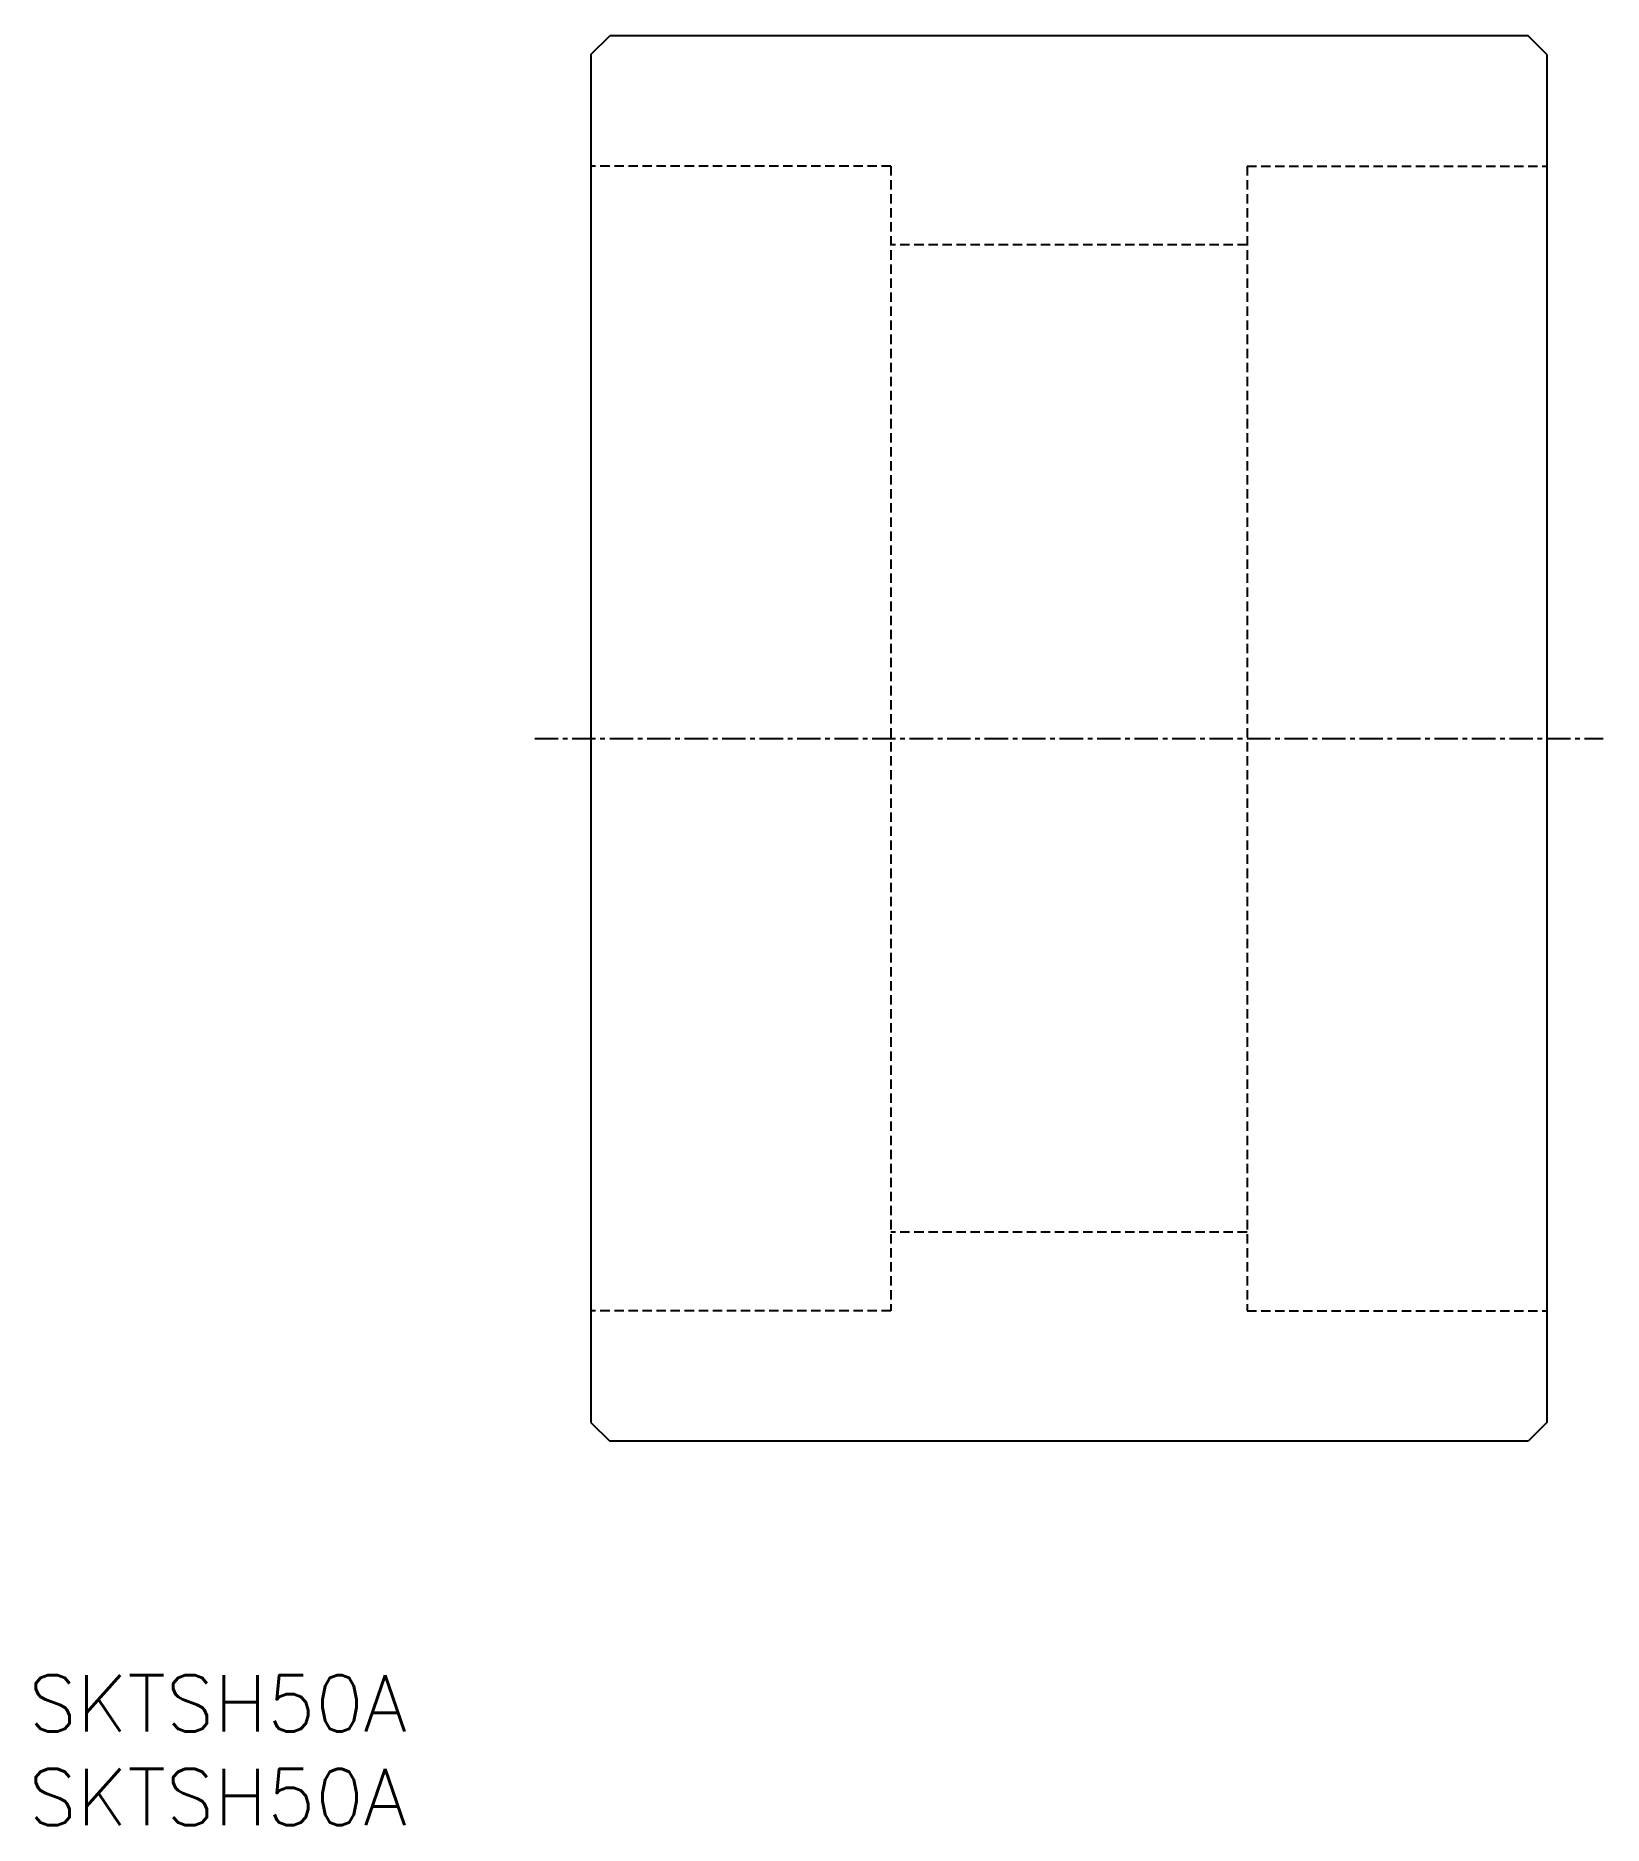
# Model space of a CAD drawing. Extents: x 0.4 to 84, y 0 to 95.5.
import ezdxf

# ---------------------------------------------------------------- set-up
doc = ezdxf.new("R2010")
doc.units = 0
doc.linetypes.add('CENTER', pattern=[2, 1.25, -0.25, 0.25, -0.25])
doc.linetypes.add('DASHED', pattern=[0.75, 0.5, -0.25])
doc.layers.get('0').update_dxf_attribs({"linetype": 'CONTINUOUS'})
doc.layers.add('CENTER', color=1, linetype='CENTER')
doc.styles.get("Standard").update_dxf_attribs({"font": 'txt.shx'})

# ---------------------------------------------------------------- blocks, each defined once
blk = doc.blocks.new('*U6')
at = {"color": 7, "linetype": 'CONTINUOUS'}
blk.add_text('SKTSH50A', height=3, dxfattribs=at).set_placement((0, 0))
blk = doc.blocks.new('*U7')
at = {"color": 7, "linetype": 'CONTINUOUS'}
blk.add_text('SKTSH50A', height=3, dxfattribs=at).set_placement((0, 5))

msp = doc.modelspace()

# ---------------------------------------------------------------- linework, layer by layer
at = {"color": 7, "linetype": 'CONTINUOUS'}
for p, q in [((30, 94.5), (31, 95.5)), ((80, 95.5), (31, 95.5)), ((81, 94.5), (80, 95.5)), ((30, 94.5), (30, 21.5)), ((81, 94.5), (81, 21.5)), ((30, 21.5), (31, 20.5)), ((81, 21.5), (80, 20.5)), ((80, 20.5), (31, 20.5))]:
    msp.add_line(p, q, dxfattribs=at)
at = {"color": 3, "linetype": 'DASHED'}
for p, q in [((46, 88.55), (30, 88.55)), ((46, 88.55), (46, 27.45)), ((65, 88.55), (65, 27.45)), ((65, 88.55), (81, 88.55)), ((65, 84.35), (46, 84.35)), ((65, 31.65), (46, 31.65)), ((46, 27.45), (30, 27.45)), ((65, 27.45), (81, 27.45))]:
    msp.add_line(p, q, dxfattribs=at)
at = {"layer": 'CENTER', "color": 1, "linetype": 'CENTER'}
msp.add_line((27, 58), (84, 58), dxfattribs=at)

# ---------------------------------------------------------------- block references
at = {"color": 7, "linetype": 'CONTINUOUS'}
for name in ['*U7', '*U6']:
    msp.add_blockref(name, (0, 0), dxfattribs=at)

doc.saveas('drawing.dxf')
